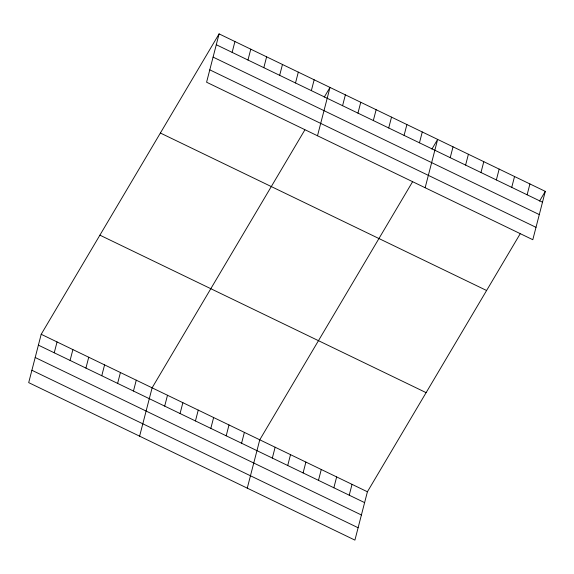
<?xml version="1.0" encoding="UTF-8"?>
<svg xmlns="http://www.w3.org/2000/svg" width="574" height="574" viewBox="0 0 574 574"><rect width="100%" height="100%" fill="white"/><g stroke="black" fill="none" stroke-linecap="round" stroke-linejoin="round"><path stroke-width="0.86" d="M219.089 33.888L206.59 82.225L532.801 239.71L545.3 191.372L219.089 33.888L41.199 334.29L28.7 382.628L354.911 540.112L367.41 491.774L520.144 233.855M54.243 352.788L57.048 341.939M70.085 360.436L72.891 349.595M85.928 368.085L88.733 357.243M101.777 375.733L104.576 364.892M117.62 383.382L120.425 372.54M133.462 391.03L136.268 380.189M232.133 52.378L234.931 41.536M139.611 436.175L152.11 387.837L304.844 129.918M247.975 60.026L250.781 49.185M164.688 406.105L167.493 395.264M263.818 67.675L266.623 56.833M180.064 413.531L182.869 402.683M279.66 75.33L282.465 64.482M195.447 420.95L198.245 410.109M295.51 82.979L298.315 72.13M210.823 428.376L213.628 417.535M311.352 90.627L314.157 79.786M226.199 435.802L229.004 424.961M317.501 135.765L330 87.435L324.26 97.121M241.582 443.228L244.381 432.38M342.578 105.702L345.376 94.853M247.265 488.144L259.764 439.806L412.491 181.886M357.954 113.121L360.759 102.28M272.334 458.074L275.14 447.232M373.33 120.547L376.135 109.706M287.718 465.5L290.516 454.658M388.713 127.973L391.518 117.132M303.094 472.919L305.899 462.077M404.089 135.392L406.894 124.551M318.47 480.345L321.275 469.503M419.465 142.818L422.27 131.977M333.853 487.771L336.658 476.929M425.147 187.734L437.653 139.403L431.913 149.089M349.229 495.197L352.034 484.356M450.224 157.671L453.029 146.829M465.6 165.09L468.406 154.248M480.983 172.516L483.789 161.674M496.359 179.942L499.165 169.1M511.735 187.368L514.541 176.519M527.119 194.787L529.924 183.945M539.56 201.058L545.3 191.372M216.283 44.729L542.495 202.213M213.083 57.106L539.295 214.59M209.79 69.849L536.001 227.333M160.383 133.025L486.594 290.501M99.905 235.161L426.116 392.645M41.199 334.29L367.41 491.774M38.393 345.139L364.605 502.616M35.193 357.509L361.405 514.993M31.9 370.259L358.111 527.743"/></g></svg>
